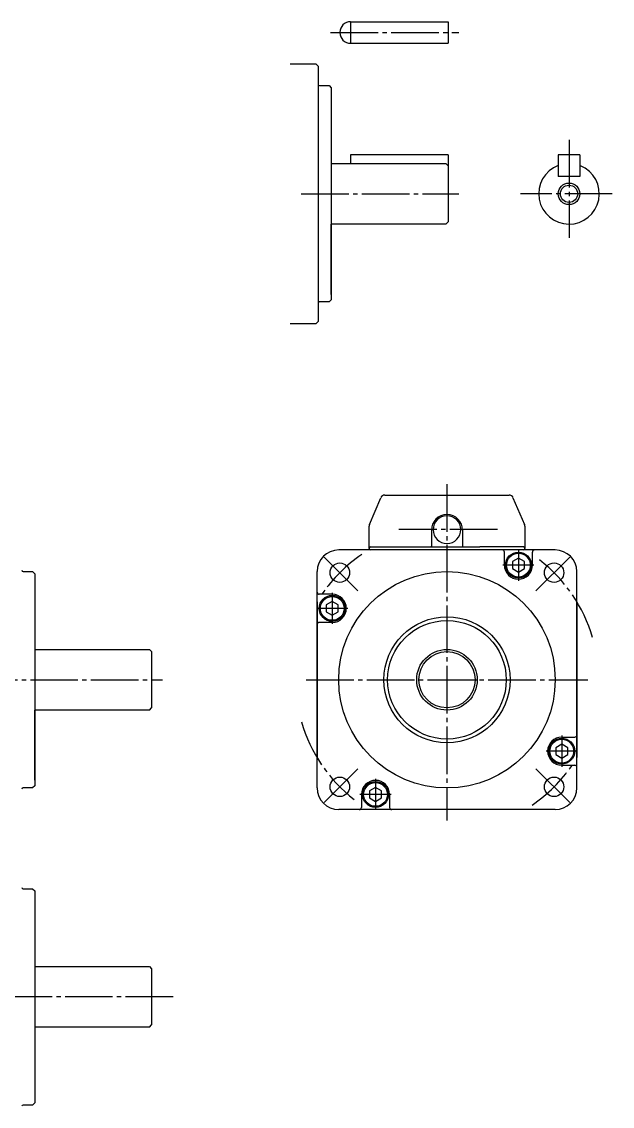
# Model space of a CAD drawing. Extents: x -169 to 179, y -107 to 149.
# Drawn here: x 42.3 to 178.8, y -102.1 to 148.6 of the extents above; entities that cross this region are included whole.
import ezdxf

# ---------------------------------------------------------------- set-up
doc = ezdxf.new("R2010")
doc.units = 0
doc.linetypes.add('DASH_CENTER', pattern=[14, 11, -1, 1, -1])
doc.layers.get('0').update_dxf_attribs({"linetype": 'CONTINUOUS'})

msp = doc.modelspace()

# ---------------------------------------------------------------- linework, layer by layer
at = {"color": 7, "linetype": 'CONTINUOUS'}
for p, q in [((118.33, 148.61), (140.83, 148.61)), ((118.33, 148.61), (118.33, 143.61)), ((140.83, 148.61), (140.83, 143.61)), ((118.33, 143.61), (140.83, 143.61)), ((110.33, 138.82), (104.33, 138.82)), ((110.33, 138.82), (104.33, 138.82)), ((110.33, 138.82), (110.83, 138.32)), ((110.83, 138.32), (110.83, 83.52)), ((110.83, 138.32), (110.83, 83.52)), ((111.13, 133.82), (113.33, 133.82)), ((111.13, 133.82), (113.33, 133.82)), ((113.33, 133.82), (113.83, 133.32)), ((113.33, 133.82), (113.83, 133.32)), ((113.83, 133.32), (113.83, 108.82)), ((113.83, 133.32), (113.83, 108.82)), ((113.83, 115.82), (140.33, 115.82)), ((114.33, 115.82), (140.33, 115.82)), ((118.33, 117.82), (118.33, 115.82)), ((140.83, 117.82), (118.33, 117.82)), ((140.83, 115.32), (140.33, 115.82)), ((140.83, 115.32), (140.33, 115.82)), ((140.83, 117.82), (140.83, 102.32)), ((140.83, 117.82), (140.83, 102.32)), ((171.27, 117.82), (166.27, 117.82)), ((166.27, 117.82), (166.27, 112.82)), ((171.27, 117.82), (171.27, 112.82)), ((171.27, 112.82), (166.27, 112.82)), ((113.83, 108.82), (113.83, 84.32)), ((113.83, 108.82), (113.83, 84.32)), ((140.33, 101.82), (113.83, 101.82)), ((113.83, 90.38), (113.83, 101.82)), ((140.33, 101.82), (114.33, 101.82)), ((127.73, 101.82), (115.33, 101.82)), ((140.33, 101.82), (140.83, 102.32)), ((140.33, 101.82), (140.83, 102.32)), ((113.83, 85.57), (113.83, 90.97)), ((110.83, 83.52), (110.83, 79.32)), ((110.83, 83.52), (110.83, 79.32)), ((113.33, 83.82), (111.13, 83.82)), ((113.33, 83.82), (111.13, 83.82)), ((113.83, 84.32), (113.33, 83.82)), ((113.83, 84.32), (113.33, 83.82)), ((104.33, 78.82), (110.33, 78.82)), ((104.33, 78.82), (110.33, 78.82)), ((110.33, 78.82), (110.83, 79.32)), ((122.66, 32.39), (125.32, 38.59)), ((126.23, 39.2), (154.92, 39.2)), ((155.83, 38.59), (158.49, 32.39)), ((122.58, 26.85), (122.58, 31.99)), ((136.98, 31.1), (136.98, 27.4)), ((144.18, 31.1), (144.18, 27.4)), ((158.58, 31.99), (158.58, 26.85)), ((165.58, 26.5), (115.58, 26.5)), ((122.93, 27.2), (133.01, 27.2)), ((133.01, 27.2), (140.58, 27.2)), ((140.58, 27.2), (148.14, 27.2)), ((148.27, 27.2), (148.14, 27.2)), ((158.23, 27.2), (148.27, 27.2)), ((153.83, 23), (153.83, 26)), ((160.33, 23), (160.33, 26)), ((157.08, 24.6), (155.69, 23.8)), ((155.69, 23.8), (155.69, 22.2)), ((158.46, 23.8), (157.08, 24.6)), ((158.46, 22.2), (158.46, 23.8)), ((42.65, 21.5), (44.85, 21.5)), ((42.65, 21.5), (44.85, 21.5)), ((44.85, 21.5), (45.35, 21)), ((44.85, 21.5), (45.35, 21)), ((45.35, 21), (45.35, -3.5)), ((45.35, 21), (45.35, -3.5)), ((110.58, -28.5), (110.58, 21.5)), ((155.69, 22.2), (157.08, 21.4)), ((157.08, 21.4), (158.46, 22.2)), ((170.58, 9.17), (170.58, 21.5)), ((114.08, 16.25), (111.08, 16.25)), ((110.58, 14.5), (110.58, -21.5)), ((114.08, 14.6), (112.69, 13.8)), ((112.69, 13.8), (112.69, 12.2)), ((115.46, 13.8), (114.08, 14.6)), ((115.46, 12.2), (115.46, 13.8)), ((170.58, 14.5), (170.58, 9.17)), ((112.69, 12.2), (114.08, 11.4)), ((114.08, 11.4), (115.46, 12.2)), ((114.08, 9.75), (111.08, 9.75)), ((170.58, -28.5), (170.58, 9.17)), ((170.58, 9.17), (170.58, -21.5)), ((45.35, 3.5), (71.85, 3.5)), ((45.85, 3.5), (71.85, 3.5)), ((72.35, 3), (71.85, 3.5)), ((72.35, 3), (71.85, 3.5)), ((72.35, 3), (72.35, -10)), ((72.35, 3), (72.35, -10)), ((45.35, -3.5), (45.35, -28)), ((45.35, -3.5), (45.35, -28)), ((71.85, -10.5), (72.35, -10)), ((71.85, -10.5), (72.35, -10)), ((71.85, -10.5), (45.35, -10.5)), ((45.35, -21.93), (45.35, -10.5)), ((71.85, -10.5), (45.85, -10.5)), ((59.25, -10.5), (46.85, -10.5)), ((167.08, -16.75), (170.08, -16.75)), ((167.08, -16.75), (170.08, -16.75)), ((167.08, -18.4), (165.69, -19.2)), ((165.69, -19.2), (165.69, -20.8)), ((168.46, -19.2), (167.08, -18.4)), ((168.46, -20.8), (168.46, -19.2)), ((45.35, -26.74), (45.35, -21.35)), ((165.69, -20.8), (167.08, -21.6)), ((167.08, -21.6), (168.46, -20.8)), ((167.08, -23.25), (170.08, -23.25)), ((167.08, -23.25), (170.08, -23.25)), ((44.85, -28.5), (42.65, -28.5)), ((44.85, -28.5), (42.65, -28.5)), ((45.35, -28), (44.85, -28.5)), ((45.35, -28), (44.85, -28.5)), ((120.83, -30), (120.83, -33)), ((124.08, -28.4), (122.69, -29.2)), ((122.69, -29.2), (122.69, -30.8)), ((125.46, -29.2), (124.08, -28.4)), ((125.46, -30.8), (125.46, -29.2)), ((127.33, -30), (127.33, -33)), ((122.69, -30.8), (124.08, -31.6)), ((124.08, -31.6), (125.46, -30.8)), ((165.58, -33.5), (115.58, -33.5)), ((158.58, -33.5), (122.58, -33.5)), ((42.65, -51.79), (44.85, -51.79)), ((44.85, -51.79), (45.35, -52.29)), ((45.35, -52.29), (45.35, -101.29)), ((45.35, -68.59), (45.35, -84.99)), ((45.35, -69.79), (71.85, -69.79)), ((71.85, -69.79), (72.35, -70.29)), ((72.35, -70.29), (72.35, -83.29)), ((71.85, -83.79), (45.35, -83.79)), ((71.85, -83.79), (72.35, -83.29)), ((44.85, -101.79), (42.65, -101.79)), ((45.35, -101.29), (44.85, -101.79))]:
    msp.add_line(p, q, dxfattribs=at)
at = {"color": 1, "linetype": 'DASH_CENTER'}
for p, q in [((113.68, 146.11), (143.33, 146.11)), ((168.77, 121.31), (168.77, 98.68)), ((106.91, 108.82), (143.33, 108.82)), ((178.77, 108.82), (157.57, 108.82)), ((140.58, 41.7), (140.58, -36)), ((152.24, 31.2), (129.47, 31.2)), ((120.01, 17.07), (111.89, 25.18)), ((157.08, 26.6), (157.08, 19.4)), ((161.14, 17.07), (169.26, 25.18)), ((160.68, 23), (153.48, 23)), ((114.08, 16.6), (114.08, 9.4)), ((117.68, 13), (110.48, 13)), ((-95.65, -3.5), (74.85, -3.5)), ((108.08, -3.5), (173.14, -3.5)), ((147.08, -3.5), (147.58, -3.5)), ((167.08, -16.4), (167.08, -23.6)), ((170.68, -20), (163.48, -20)), ((120.01, -24.07), (111.89, -32.18)), ((161.14, -24.07), (169.26, -32.18)), ((124.08, -26.4), (124.08, -33.6)), ((127.68, -30), (120.48, -30)), ((77.35, -76.79), (-98.15, -76.79))]:
    msp.add_line(p, q, dxfattribs=at)
at = {"color": 2, "linetype": 'CONTINUOUS'}
msp.add_circle((168.77, 108.82), 2.5, dxfattribs=at)
at = {"color": 7, "linetype": 'CONTINUOUS'}
for centre, radius in [((168.77, 108.82), 2), ((157.08, 23), 3), ((157.08, 23), 2.75), ((115.83, 21.25), 2.25), ((165.32, 21.25), 2.25), ((140.58, -3.5), 25), ((114.08, 13), 3), ((114.08, 13), 2.75), ((140.58, -3.5), 14.57), ((140.58, -3.5), 13.7), ((140.58, -3.5), 7), ((140.58, -3.5), 6.5), ((167.08, -20), 3), ((167.08, -20), 2.75), ((115.83, -28.25), 2.25), ((124.08, -30), 3), ((124.08, -30), 2.75), ((165.32, -28.25), 2.25)]:
    msp.add_circle(centre, radius, dxfattribs=at)
msp.add_arc((118.33, 146.11), 2.5, 90, 270)
for centre, radius, start, end in [((111.13, 134.12), 0.3, 180, 270), ((111.13, 134.12), 0.3, 180, 270), ((168.77, 108.82), 7, 110.9248, 67.9757), ((111.13, 83.52), 0.3, 90, 180), ((111.13, 83.52), 0.3, 90, 180), ((126.23, 38.2), 1, 90, 156.8014), ((154.92, 38.2), 1, 23.1986, 90), ((140.58, 31.1), 3.6, 0, 180), ((140.58, 31.2), 3.2, 270.6474, 270), ((123.58, 31.99), 1, 156.8014, 180), ((157.58, 31.99), 1, 0, 23.1986), ((115.58, 21.5), 5, 90, 180), ((122.93, 26.85), 0.35, 90, 180), ((122.93, 26.85), 0.35, 180, 270), ((136.78, 27.4), 0.2, 270, 0), ((144.38, 27.4), 0.2, 180, 270), ((153.33, 26), 0.5, 0, 90), ((158.23, 26.85), 0.35, 0, 90), ((158.23, 26.85), 0.35, 270, 0), ((160.83, 26), 0.5, 90, 180), ((165.58, 21.5), 5, 0, 90), ((157.08, 23), 3.25, 180, 0), ((42.65, 21.8), 0.3, 180, 270), ((42.65, 21.8), 0.3, 180, 270), ((111.08, 16.75), 0.5, 180, 270), ((114.08, 13), 3.25, 270, 90), ((111.08, 9.25), 0.5, 90, 180), ((167.08, -20), 3.25, 90, 270), ((167.08, -20), 3.25, 90, 270), ((170.08, -16.25), 0.5, 270, 0), ((170.08, -16.25), 0.5, 270, 0), ((170.08, -23.75), 0.5, 0, 90), ((170.08, -23.75), 0.5, 0, 90), ((124.08, -30), 3.25, 0, 180), ((42.65, -28.8), 0.3, 90, 180), ((42.65, -28.8), 0.3, 90, 180), ((115.58, -28.5), 5, 180, 270), ((165.58, -28.5), 5, 270, 0), ((120.33, -33), 0.5, 270, 0), ((127.83, -33), 0.5, 180, 270), ((42.65, -51.49), 0.3, 180, 270), ((42.65, -102.09), 0.3, 90, 180)]:
    msp.add_arc(centre, radius, start, end, dxfattribs=at)
at = {"color": 1, "linetype": 'DASH_CENTER'}
for start, end in [(124.1483, 145.6473), (16.1483, 52.3064), (196.1483, 232.3064), (304.1483, 325.6473)]:
    msp.add_arc((140.58, -3.5), 35, start, end, dxfattribs=at)

doc.saveas('drawing.dxf')
